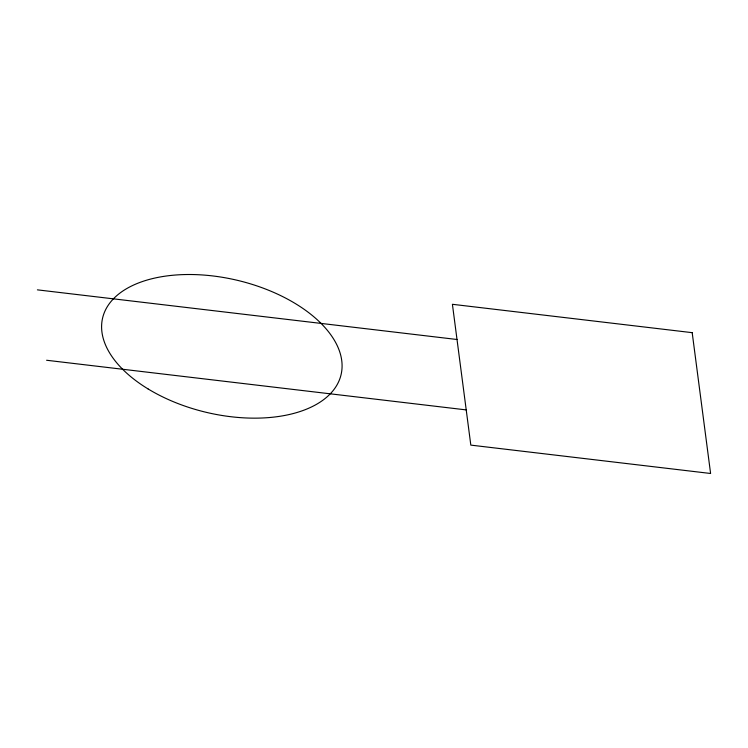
<?xml version="1.0" encoding="UTF-8"?>
<svg xmlns="http://www.w3.org/2000/svg" width="748" height="748" viewBox="0 0 748 748"><rect width="100%" height="100%" fill="white"/><g stroke="black" fill="none" stroke-linecap="round" stroke-linejoin="round"><path stroke-width="1.12" d="M37.4 289.85L457.019 339.499M46.6 360.256L466.219 409.904M692.19 332.664L452.409 304.296L470.819 445.116L710.6 473.484L692.19 332.664M148.001 388.885A122.55 67.816 13.4 0 0 340.948 375.159A122.55 67.816 13.4 0 0 176.565 274.946A122.55 67.816 13.4 0 0 148.001 388.885"/></g></svg>
